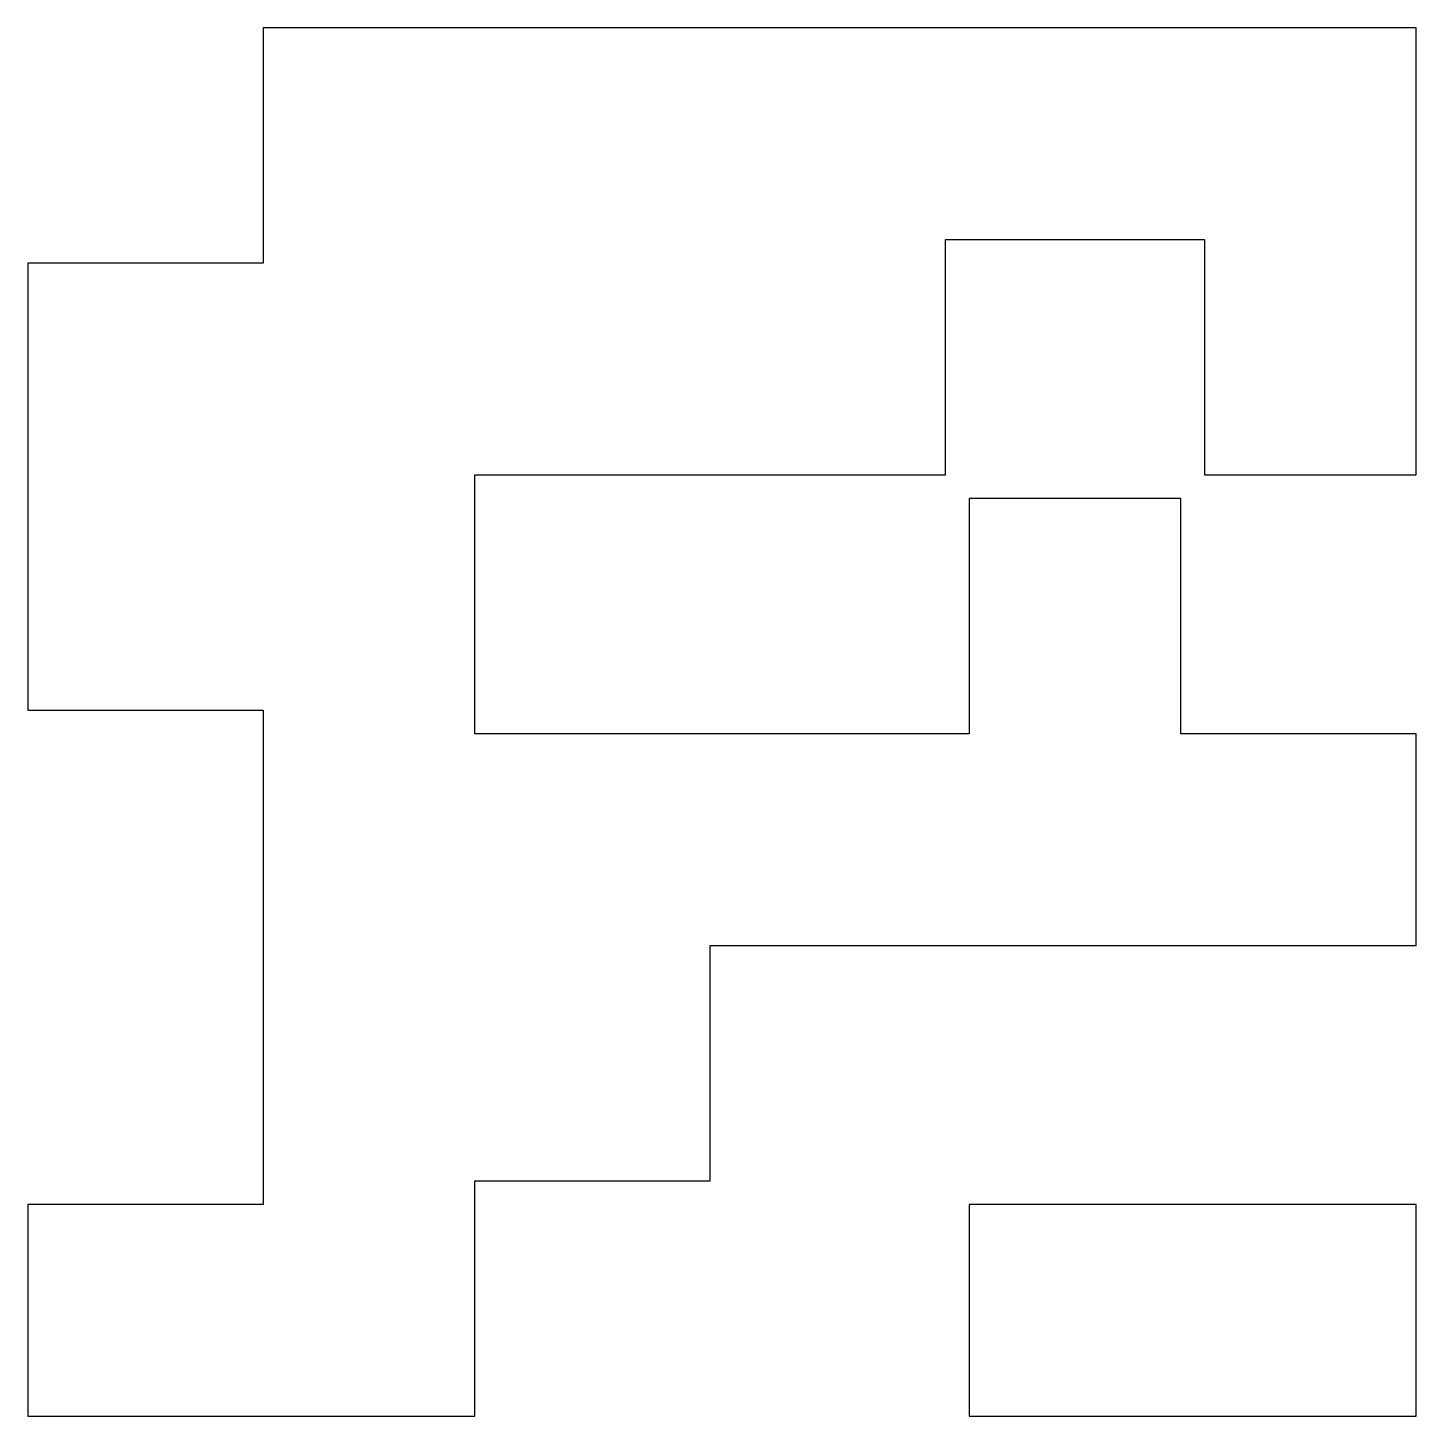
# Model space of a CAD drawing. Header units: millimetres. Extents: x -29.5 to 29.5, y -29.5 to 29.5.
import ezdxf

# ---------------------------------------------------------------- set-up
doc = ezdxf.new("R2010")
doc.units = ezdxf.units.MM
doc.layers.add('hcd_building_outline', color=1, linetype='Continuous', true_color=0xff0000)

msp = doc.modelspace()

# ---------------------------------------------------------------- linework, layer by layer
at = {"layer": 'hcd_building_outline'}
for points in [[(-29.5, -29.5), (-10.5, -29.5), (-10.5, -19.5), (-0.5, -19.5), (-0.5, -9.5), (29.5, -9.5), (29.5, -0.5), (19.5, -0.5), (19.5, 9.5), (10.5, 9.5), (10.5, -0.5), (-10.5, -0.5), (-10.5, 10.5), (9.5, 10.5), (9.5, 20.5), (20.5, 20.5), (20.5, 10.5), (29.5, 10.5), (29.5, 29.5), (-19.5, 29.5), (-19.5, 19.5), (-29.5, 19.5), (-29.5, 0.5), (-19.5, 0.5), (-19.5, -20.5), (-29.5, -20.5)], [(10.5, -29.5), (29.5, -29.5), (29.5, -20.5), (10.5, -20.5)]]:
    msp.add_lwpolyline(points, close=True, dxfattribs=at)

doc.saveas('drawing.dxf')
